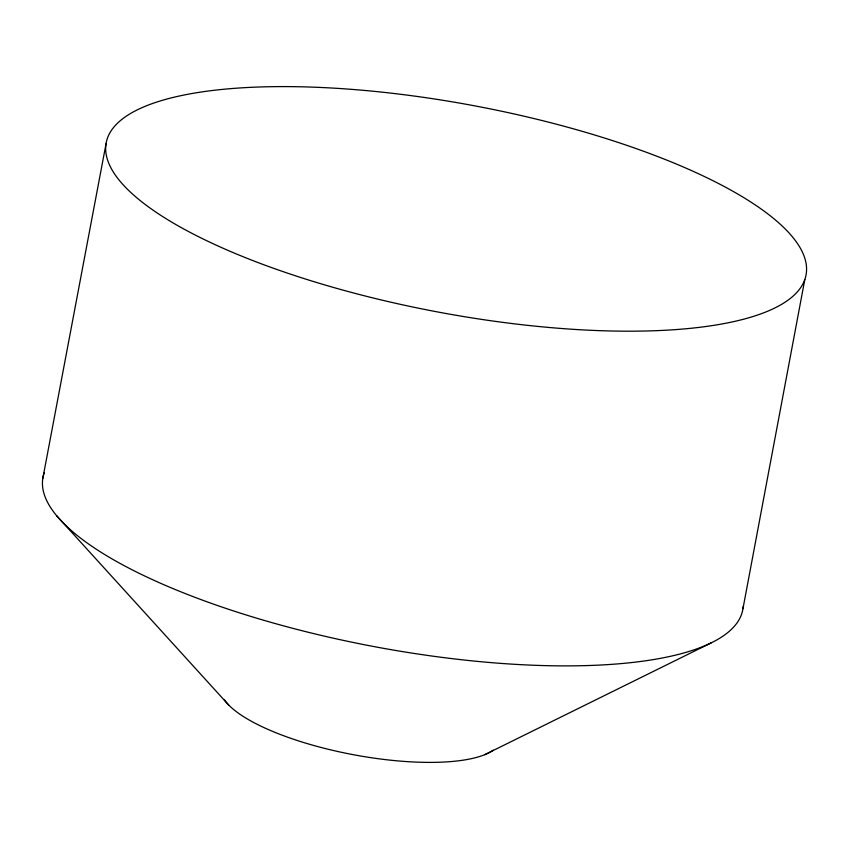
<?xml version="1.0" encoding="UTF-8"?>
<svg xmlns="http://www.w3.org/2000/svg" width="849" height="849" viewBox="0 0 849 849"><rect width="100%" height="100%" fill="white"/><g stroke="black" fill="none" stroke-linecap="round" stroke-linejoin="round"><path stroke-width="1.27" d="M742.971 608.637L804.81 279.554A356.102 104.703 10.7 0 0 312.177 87.118A356.102 104.703 10.7 0 0 251.378 260.006A356.102 104.703 10.7 0 0 804.81 279.554M42.79 478.528L106.029 143.831M484.715 754.687L711.271 642.831M56.618 515.683L228.646 704.957M743.236 606.335A356.102 104.703 10.7 0 1 371.257 646.057A356.102 104.703 10.7 0 1 44.19 472.925M493.311 750.145A142.441 41.888 10.7 0 1 353.672 754.761A142.441 41.888 10.7 0 1 224.306 699.714"/></g></svg>
